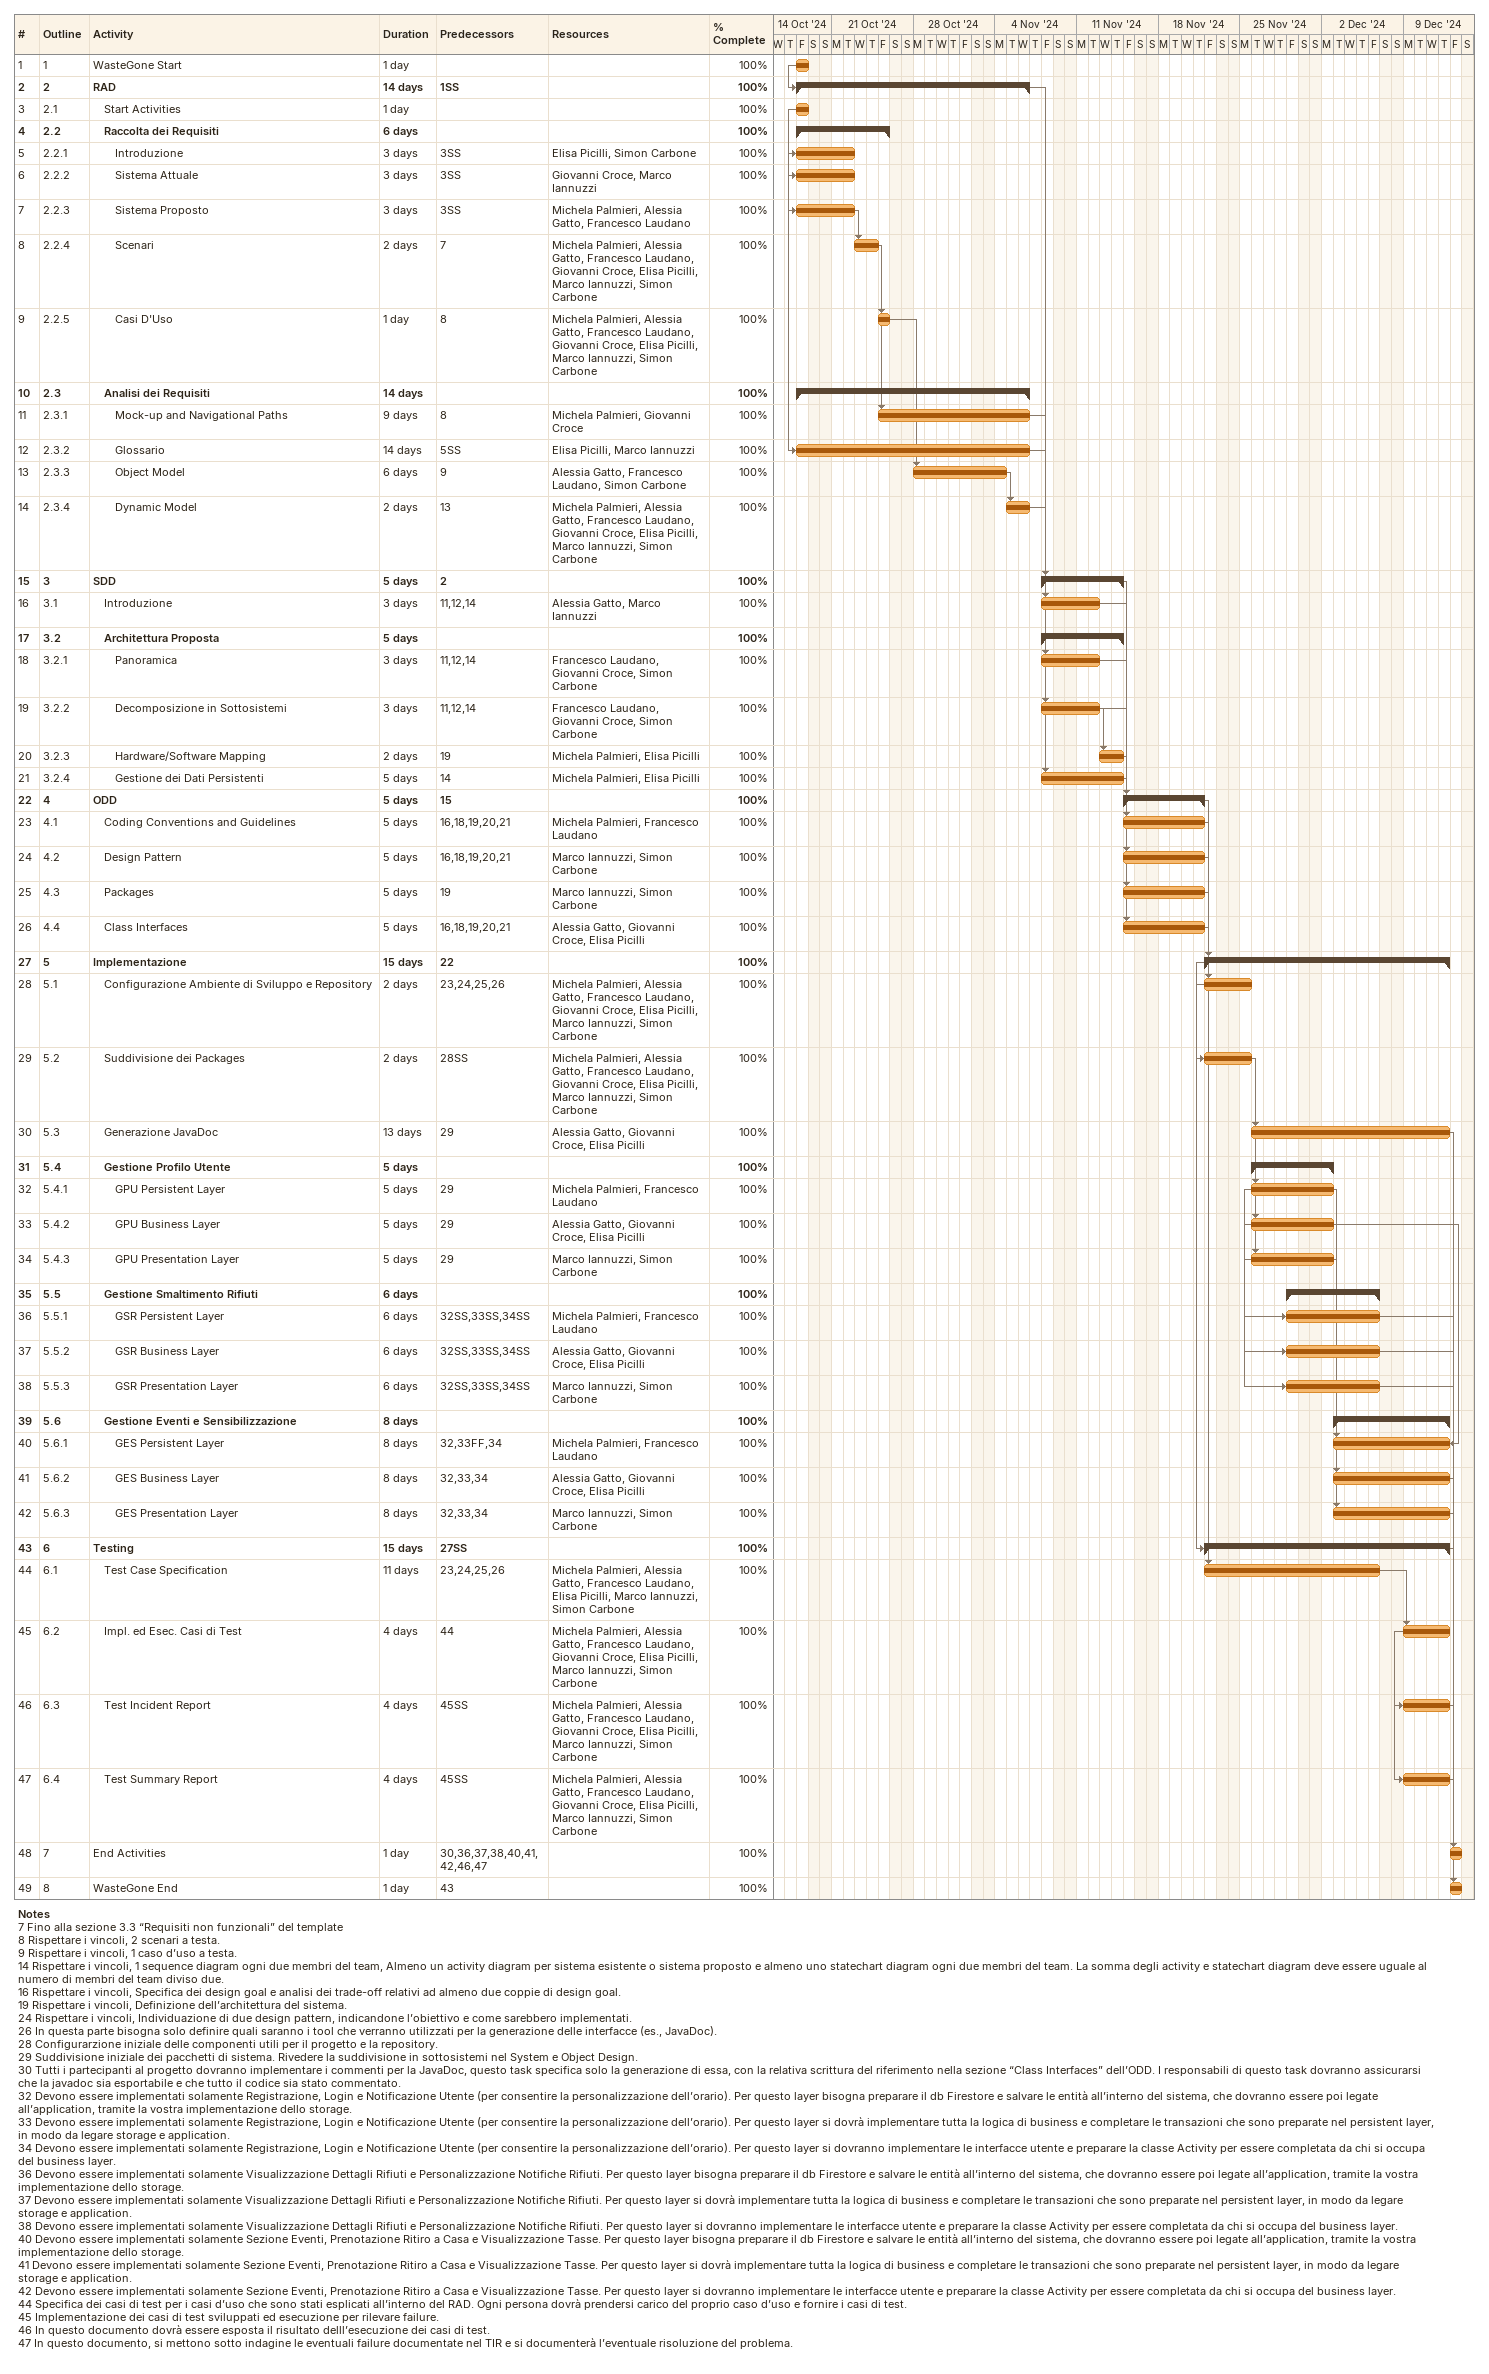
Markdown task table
| ID | WBS | Task | Duration | Start | Finish | Predecessors | Resources | % complete |
|---|---|---|---|---|---|---|---|---|
| 1 | 1 | WasteGone Start | 1d | 2024-10-18 | 2024-10-18 |  |  | 100 |
| 2 | 2 | **RAD** | 14d | 2024-10-18 | 2024-11-06 | 1SS |  | 100 |
| 3 | 2.1 | Start Activities | 1d | 2024-10-18 | 2024-10-18 |  |  | 100 |
| 4 | 2.2 | **Raccolta dei Requisiti** | 6d | 2024-10-18 | 2024-10-25 |  |  | 100 |
| 5 | 2.2.1 | Introduzione | 3d | 2024-10-18 | 2024-10-22 | 3SS | Elisa Picilli, Simon Carbone | 100 |
| 6 | 2.2.2 | Sistema Attuale | 3d | 2024-10-18 | 2024-10-22 | 3SS | Giovanni Croce, Marco Iannuzzi | 100 |
| 7 | 2.2.3 | Sistema Proposto | 3d | 2024-10-18 | 2024-10-22 | 3SS | Michela Palmieri, Alessia Gatto, Francesco Laudano | 100 |
| 8 | 2.2.4 | Scenari | 2d | 2024-10-23 | 2024-10-24 | 7 | Michela Palmieri, Alessia Gatto, Francesco Laudano, Giovanni Croce, Elisa Picilli, Marco Iannuzzi, Simon Carbone | 100 |
| 9 | 2.2.5 | Casi D'Uso | 1d | 2024-10-25 | 2024-10-25 | 8 | Michela Palmieri, Alessia Gatto, Francesco Laudano, Giovanni Croce, Elisa Picilli, Marco Iannuzzi, Simon Carbone | 100 |
| 10 | 2.3 | **Analisi dei Requisiti** | 14d | 2024-10-18 | 2024-11-06 |  |  | 100 |
| 11 | 2.3.1 | Mock-up and Navigational Paths | 9d | 2024-10-25 | 2024-11-06 | 8 | Michela Palmieri, Giovanni Croce | 100 |
| 12 | 2.3.2 | Glossario | 14d | 2024-10-18 | 2024-11-06 | 5SS | Elisa Picilli, Marco Iannuzzi | 100 |
| 13 | 2.3.3 | Object Model | 6d | 2024-10-28 | 2024-11-04 | 9 | Alessia Gatto, Francesco Laudano, Simon Carbone | 100 |
| 14 | 2.3.4 | Dynamic Model | 2d | 2024-11-05 | 2024-11-06 | 13 | Michela Palmieri, Alessia Gatto, Francesco Laudano, Giovanni Croce, Elisa Picilli, Marco Iannuzzi, Simon Carbone | 100 |
| 15 | 3 | **SDD** | 5d | 2024-11-08 | 2024-11-14 | 2 |  | 100 |
| 16 | 3.1 | Introduzione | 3d | 2024-11-08 | 2024-11-12 | 11, 12, 14 | Alessia Gatto, Marco Iannuzzi | 100 |
| 17 | 3.2 | **Architettura Proposta** | 5d | 2024-11-08 | 2024-11-14 |  |  | 100 |
| 18 | 3.2.1 | Panoramica | 3d | 2024-11-08 | 2024-11-12 | 11, 12, 14 | Francesco Laudano, Giovanni Croce, Simon Carbone | 100 |
| 19 | 3.2.2 | Decomposizione in Sottosistemi | 3d | 2024-11-08 | 2024-11-12 | 11, 12, 14 | Francesco Laudano, Giovanni Croce, Simon Carbone | 100 |
| 20 | 3.2.3 | Hardware/Software Mapping | 2d | 2024-11-13 | 2024-11-14 | 19 | Michela Palmieri, Elisa Picilli | 100 |
| 21 | 3.2.4 | Gestione dei Dati Persistenti | 5d | 2024-11-08 | 2024-11-14 | 14 | Michela Palmieri, Elisa Picilli | 100 |
| 22 | 4 | **ODD** | 5d | 2024-11-15 | 2024-11-21 | 15 |  | 100 |
| 23 | 4.1 | Coding Conventions and Guidelines | 5d | 2024-11-15 | 2024-11-21 | 16, 18, 19, 20, 21 | Michela Palmieri, Francesco Laudano | 100 |
| 24 | 4.2 | Design Pattern | 5d | 2024-11-15 | 2024-11-21 | 16, 18, 19, 20, 21 | Marco Iannuzzi, Simon Carbone | 100 |
| 25 | 4.3 | Packages | 5d | 2024-11-15 | 2024-11-21 | 19 | Marco Iannuzzi, Simon Carbone | 100 |
| 26 | 4.4 | Class Interfaces | 5d | 2024-11-15 | 2024-11-21 | 16, 18, 19, 20, 21 | Alessia Gatto, Giovanni Croce, Elisa Picilli | 100 |
| 27 | 5 | **Implementazione** | 15d | 2024-11-22 | 2024-12-12 | 22 |  | 100 |
| 28 | 5.1 | Configurazione Ambiente di Sviluppo e Repository | 2d | 2024-11-22 | 2024-11-25 | 23, 24, 25, 26 | Michela Palmieri, Alessia Gatto, Francesco Laudano, Giovanni Croce, Elisa Picilli, Marco Iannuzzi, Simon Carbone | 100 |
| 29 | 5.2 | Suddivisione dei Packages | 2d | 2024-11-22 | 2024-11-25 | 28SS | Michela Palmieri, Alessia Gatto, Francesco Laudano, Giovanni Croce, Elisa Picilli, Marco Iannuzzi, Simon Carbone | 100 |
| 30 | 5.3 | Generazione JavaDoc | 13d | 2024-11-26 | 2024-12-12 | 29 | Alessia Gatto, Giovanni Croce, Elisa Picilli | 100 |
| 31 | 5.4 | **Gestione Profilo Utente** | 5d | 2024-11-26 | 2024-12-02 |  |  | 100 |
| 32 | 5.4.1 | GPU Persistent Layer | 5d | 2024-11-26 | 2024-12-02 | 29 | Michela Palmieri, Francesco Laudano | 100 |
| 33 | 5.4.2 | GPU Business Layer | 5d | 2024-11-26 | 2024-12-02 | 29 | Alessia Gatto, Giovanni Croce, Elisa Picilli | 100 |
| 34 | 5.4.3 | GPU Presentation Layer | 5d | 2024-11-26 | 2024-12-02 | 29 | Marco Iannuzzi, Simon Carbone | 100 |
| 35 | 5.5 | **Gestione Smaltimento Rifiuti** | 6d | 2024-11-29 | 2024-12-06 |  |  | 100 |
| 36 | 5.5.1 | GSR Persistent Layer | 6d | 2024-11-29 | 2024-12-06 | 32SS, 33SS, 34SS | Michela Palmieri, Francesco Laudano | 100 |
| 37 | 5.5.2 | GSR Business Layer | 6d | 2024-11-29 | 2024-12-06 | 32SS, 33SS, 34SS | Alessia Gatto, Giovanni Croce, Elisa Picilli | 100 |
| 38 | 5.5.3 | GSR Presentation Layer | 6d | 2024-11-29 | 2024-12-06 | 32SS, 33SS, 34SS | Marco Iannuzzi, Simon Carbone | 100 |
| 39 | 5.6 | **Gestione Eventi e Sensibilizzazione** | 8d | 2024-12-03 | 2024-12-12 |  |  | 100 |
| 40 | 5.6.1 | GES Persistent Layer | 8d | 2024-12-03 | 2024-12-12 | 32, 33FF, 34 | Michela Palmieri, Francesco Laudano | 100 |
| 41 | 5.6.2 | GES Business Layer | 8d | 2024-12-03 | 2024-12-12 | 32, 33, 34 | Alessia Gatto, Giovanni Croce, Elisa Picilli | 100 |
| 42 | 5.6.3 | GES Presentation Layer | 8d | 2024-12-03 | 2024-12-12 | 32, 33, 34 | Marco Iannuzzi, Simon Carbone | 100 |
| 43 | 6 | **Testing** | 15d | 2024-11-22 | 2024-12-12 | 27SS |  | 100 |
| 44 | 6.1 | Test Case Specification | 11d | 2024-11-22 | 2024-12-06 | 23, 24, 25, 26 | Michela Palmieri, Alessia Gatto, Francesco Laudano, Elisa Picilli, Marco Iannuzzi, Simon Carbone | 100 |
| 45 | 6.2 | Impl. ed Esec. Casi di Test | 4d | 2024-12-09 | 2024-12-12 | 44 | Michela Palmieri, Alessia Gatto, Francesco Laudano, Giovanni Croce, Elisa Picilli, Marco Iannuzzi, Simon Carbone | 100 |
| 46 | 6.3 | Test Incident Report | 4d | 2024-12-09 | 2024-12-12 | 45SS | Michela Palmieri, Alessia Gatto, Francesco Laudano, Giovanni Croce, Elisa Picilli, Marco Iannuzzi, Simon Carbone | 100 |
| 47 | 6.4 | Test Summary Report | 4d | 2024-12-09 | 2024-12-12 | 45SS | Michela Palmieri, Alessia Gatto, Francesco Laudano, Giovanni Croce, Elisa Picilli, Marco Iannuzzi, Simon Carbone | 100 |
| 48 | 7 | End Activities | 1d | 2024-12-13 | 2024-12-13 | 30, 36, 37, 38, 40, 41, 42, 46, 47 |  | 100 |
| 49 | 8 | WasteGone End | 1d | 2024-12-13 | 2024-12-13 | 43 |  | 100 |

Notes
- 7: Fino alla sezione 3.3 “Requisiti non funzionali” del template
- 8: Rispettare i vincoli, 2 scenari a testa.
- 9: Rispettare i vincoli, 1 caso d’uso a testa.
- 14: Rispettare i vincoli, 1 sequence diagram ogni due membri del team, Almeno un activity diagram per sistema esistente o sistema proposto e almeno uno statechart diagram ogni due membri del team. La somma degli activity e statechart diagram deve essere uguale al numero di membri del team diviso due.
- 16: Rispettare i vincoli, Specifica dei design goal e analisi dei trade-off relativi ad almeno due coppie di design goal.
- 19: Rispettare i vincoli, Definizione dell’architettura del sistema.
- 24: Rispettare i vincoli, Individuazione di due design pattern, indicandone l’obiettivo e come sarebbero implementati.
- 26: In questa parte bisogna solo definire quali saranno i tool che verranno utilizzati per la generazione delle interfacce (es., JavaDoc).
- 28: Configurarzione iniziale delle componenti utili per il progetto e la repository.
- 29: Suddivisione iniziale dei pacchetti di sistema. Rivedere la suddivisione in sottosistemi nel System e Object Design.
- 30: Tutti i partecipanti al progetto dovranno implementare i commenti per la JavaDoc, questo task specifica solo la generazione di essa, con la relativa scrittura del riferimento nella sezione “Class Interfaces” dell’ODD. I responsabili di questo task dovranno assicurarsi che la javadoc sia esportabile e che tutto il codice sia stato commentato.
- 32: Devono essere implementati solamente Registrazione, Login e Notificazione Utente (per consentire la personalizzazione dell’orario). Per questo layer bisogna preparare il db Firestore e salvare le entità all’interno del sistema, che dovranno essere poi legate all’application, tramite la vostra implementazione dello storage.
- 33: Devono essere implementati solamente Registrazione, Login e Notificazione Utente (per consentire la personalizzazione dell’orario). Per questo layer si dovrà implementare tutta la logica di business e completare le transazioni che sono preparate nel persistent layer, in modo da legare storage e application.
- 34: Devono essere implementati solamente Registrazione, Login e Notificazione Utente (per consentire la personalizzazione dell’orario). Per questo layer si dovranno implementare le interfacce utente e preparare la classe Activity per essere completata da chi si occupa del business layer.
- 36: Devono essere implementati solamente Visualizzazione Dettagli Rifiuti e Personalizzazione Notifiche Rifiuti. Per questo layer bisogna preparare il db Firestore e salvare le entità all’interno del sistema, che dovranno essere poi legate all’application, tramite la vostra implementazione dello storage.
- 37: Devono essere implementati solamente Visualizzazione Dettagli Rifiuti e Personalizzazione Notifiche Rifiuti. Per questo layer si dovrà implementare tutta la logica di business e completare le transazioni che sono preparate nel persistent layer, in modo da legare storage e application.
- 38: Devono essere implementati solamente Visualizzazione Dettagli Rifiuti e Personalizzazione Notifiche Rifiuti. Per questo layer si dovranno implementare le interfacce utente e preparare la classe Activity per essere completata da chi si occupa del business layer.
- 40: Devono essere implementati solamente Sezione Eventi, Prenotazione Ritiro a Casa e Visualizzazione Tasse. Per questo layer bisogna preparare il db Firestore e salvare le entità all’interno del sistema, che dovranno essere poi legate all’application, tramite la vostra implementazione dello storage.
- 41: Devono essere implementati solamente Sezione Eventi, Prenotazione Ritiro a Casa e Visualizzazione Tasse. Per questo layer si dovrà implementare tutta la logica di business e completare le transazioni che sono preparate nel persistent layer, in modo da legare storage e application.
- 42: Devono essere implementati solamente Sezione Eventi, Prenotazione Ritiro a Casa e Visualizzazione Tasse. Per questo layer si dovranno implementare le interfacce utente e preparare la classe Activity per essere completata da chi si occupa del business layer.
- 44: Specifica dei casi di test per i casi d’uso che sono stati esplicati all’interno del RAD. Ogni persona dovrà prendersi carico del proprio caso d’uso e fornire i casi di test.
- 45: Implementazione dei casi di test sviluppati ed esecuzione per rilevare failure.
- 46: In questo documento dovrà essere esposta il risultato delll’esecuzione dei casi di test.
- 47: In questo documento, si mettono sotto indagine le eventuali failure documentate nel TIR e si documenterà l’eventuale risoluzione del problema.
